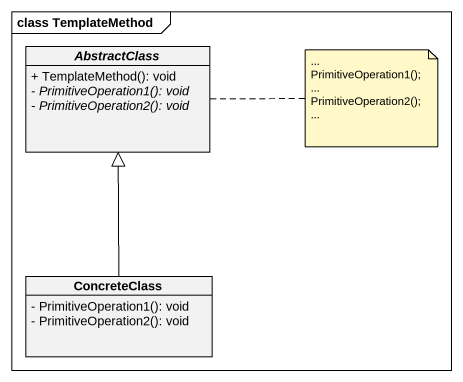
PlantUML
@startuml
mainframe class TemplateMethod
hide circle
hide empty members
skinparam classAttributeIconSize 0
abstract class AbstractClass {
  + TemplateMethod(): void
  {abstract} - PrimitiveOperation1(): void
  {abstract} - PrimitiveOperation2(): void
}
class ConcreteClass {
  - PrimitiveOperation1(): void
  - PrimitiveOperation2(): void
}
ConcreteClass -up-|> AbstractClass
note right of AbstractClass
  ~...
  PrimitiveOperation1();
  ~...
  PrimitiveOperation2();
  ~...
end note
@enduml
